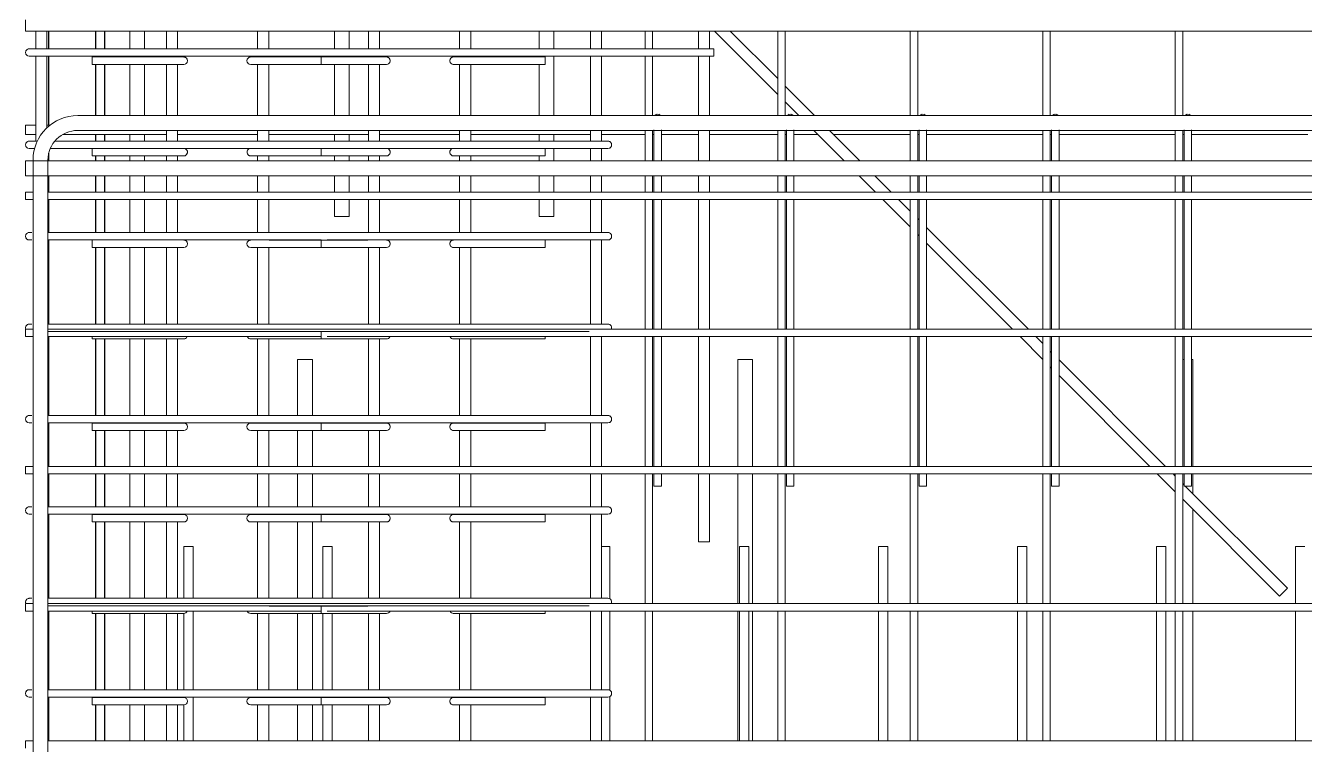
# Model space of a CAD drawing. Header units: millimetres. Extents: x -31655 to -5862, y 2843 to 78926.
# Drawn here: x -30420 to -29046, y 4832 to 5605 of the extents above; entities that cross this region are included whole.
import ezdxf

# ---------------------------------------------------------------- set-up
doc = ezdxf.new("R2010")
doc.units = ezdxf.units.MM
doc.layers.add('A-WALL', color=113, linetype='Continuous', lineweight=25)
doc.layers.add('S-RBAR', color=171, linetype='Continuous', lineweight=18)

msp = doc.modelspace()

# ---------------------------------------------------------------- linework, layer by layer
at = {"layer": 'A-WALL'}
for p, q in [((-30395.4, 5580), (-30395.4, 5599)), ((-30345.4, 5599), (-30345.4, 5580)), ((-30335.4, 5599), (-30335.4, 5580)), ((-30395.4, 5497.8), (-30395.4, 5572)), ((-30345.4, 5572), (-30345.4, 5571.2)), ((-30335.4, 5572), (-30335.4, 5571.2)), ((-30345.4, 5563.2), (-30345.4, 5508.2)), ((-30335.4, 5563.2), (-30335.4, 5508.2)), ((-30345.4, 5487.8), (-30345.4, 5480.7)), ((-30335.4, 5487.8), (-30335.4, 5480.7)), ((-30395.4, 5459.5), (-30395.4, 5467.8)), ((-30345.4, 5464.8), (-30345.4, 5459.5)), ((-30335.4, 5464.8), (-30335.4, 5459.5)), ((-30395.4, 5425.9), (-30395.4, 5443.5)), ((-30345.4, 5443.5), (-30345.4, 5425.9)), ((-30335.4, 5443.5), (-30335.4, 5425.9)), ((-30395.4, 5382.4), (-30395.4, 5417.9)), ((-30345.4, 5417.9), (-30345.4, 5382.4)), ((-30335.4, 5417.9), (-30335.4, 5382.4)), ((-30395.4, 5284), (-30395.4, 5374.4)), ((-30345.4, 5366.3), (-30345.4, 5284)), ((-30335.4, 5366.3), (-30335.4, 5284)), ((-30395.4, 5185.7), (-30395.4, 5270.4)), ((-30345.4, 5267.9), (-30345.4, 5185.7)), ((-30335.4, 5267.9), (-30335.4, 5185.7)), ((-30395.4, 5130.9), (-30395.4, 5177.7)), ((-30345.4, 5169.5), (-30345.4, 5130.9)), ((-30335.4, 5169.5), (-30335.4, 5130.9)), ((-30395.4, 5087.4), (-30395.4, 5122.9)), ((-30345.4, 5122.9), (-30345.4, 5087.4)), ((-30335.4, 5122.9), (-30335.4, 5087.4)), ((-30395.4, 4989), (-30395.4, 5079.4)), ((-30345.4, 5071.1), (-30345.4, 4989)), ((-30335.4, 5071.1), (-30335.4, 4989)), ((-30395.4, 4890.7), (-30395.4, 4975.3)), ((-30345.4, 4972.7), (-30345.4, 4890.7)), ((-30335.4, 4972.7), (-30335.4, 4890.7)), ((-30395.4, 4835.8), (-30395.4, 4882.7)), ((-30345.4, 4874.3), (-30345.4, 4835.8)), ((-30335.4, 4874.3), (-30335.4, 4835.8))]:
    msp.add_line(p, q, dxfattribs=at)
at = {"layer": 'S-RBAR'}
for p, q in [((-30420.4, 5599), (-30420.4, 5611)), ((-30420.4, 5599), (-26480.4, 5599)), ((-30409.5, 5580), (-30409.5, 5599)), ((-30397.5, 5580), (-30397.5, 5599)), ((-30308.5, 5599), (-30308.5, 5580)), ((-30292.5, 5599), (-30292.5, 5580)), ((-30269, 5580), (-30269, 5599)), ((-30257, 5580), (-30257, 5599)), ((-30171, 5580), (-30171, 5599)), ((-30159, 5580), (-30159, 5599)), ((-30088.4, 5599), (-30088.4, 5580)), ((-30072.4, 5599), (-30072.4, 5580)), ((-30051.8, 5580), (-30051.8, 5599)), ((-30039.8, 5580), (-30039.8, 5599)), ((-29953.8, 5580), (-29953.8, 5599)), ((-29941.8, 5580), (-29941.8, 5599)), ((-29868.4, 5599), (-29868.4, 5580)), ((-29852.4, 5599), (-29852.4, 5580)), ((-29813.3, 5580), (-29813.3, 5599)), ((-29801.3, 5580), (-29801.3, 5599)), ((-29754.4, 5580), (-29754.4, 5599)), ((-29746.4, 5580), (-29746.4, 5599)), ((-29697.1, 5580), (-29697.1, 5599)), ((-29685.1, 5580), (-29685.1, 5599)), ((-29680, 5599), (-29611.9, 5530.9)), ((-29663.1, 5599), (-29611.9, 5547.9)), ((-29611.9, 5508.2), (-29611.9, 5599)), ((-29603.9, 5508.2), (-29603.9, 5599)), ((-29469.4, 5508.2), (-29469.4, 5599)), ((-29461.4, 5508.2), (-29461.4, 5599)), ((-29327, 5508.2), (-29327, 5599)), ((-29319, 5508.2), (-29319, 5599)), ((-29184.5, 5508.2), (-29184.5, 5599)), ((-29176.5, 5508.2), (-29176.5, 5599)), ((-30416.4, 5580), (-30396.4, 5580)), ((-30416.4, 5572), (-30396.4, 5572)), ((-30409.5, 5480.7), (-30409.5, 5572)), ((-30397.5, 5494.8), (-30397.5, 5572)), ((-29680.4, 5580), (-30396.4, 5580)), ((-29680.4, 5572), (-30396.4, 5572)), ((-30348.9, 5571.2), (-30324.7, 5571.2)), ((-30348.9, 5563.2), (-30348.9, 5571.2)), ((-30284.5, 5571.2), (-30324.7, 5571.2)), ((-30308.5, 5572), (-30308.5, 5571.2)), ((-30292.5, 5572), (-30292.5, 5571.2)), ((-30284.5, 5571.2), (-30250.4, 5571.2)), ((-30269, 5571.2), (-30269, 5572)), ((-30257, 5571.2), (-30257, 5572)), ((-30178.4, 5571.2), (-30158.4, 5571.2)), ((-30171, 5571.2), (-30171, 5572)), ((-30159, 5571.2), (-30159, 5572)), ((-30102.6, 5571.2), (-30158.4, 5571.2)), ((-30096.1, 5571.2), (-30102.6, 5571.2)), ((-30102.6, 5571.2), (-30102.6, 5563.2)), ((-30052.4, 5571.2), (-30096.1, 5571.2)), ((-30088.4, 5572), (-30088.4, 5571.2)), ((-30072.4, 5572), (-30072.4, 5571.2)), ((-30052.4, 5571.2), (-30032.4, 5571.2)), ((-30051.8, 5571.2), (-30051.8, 5572)), ((-30039.8, 5571.2), (-30039.8, 5572)), ((-29926.3, 5571.2), (-29960.4, 5571.2)), ((-29953.8, 5571.2), (-29953.8, 5572)), ((-29941.8, 5571.2), (-29941.8, 5572)), ((-29926.3, 5571.2), (-29886.1, 5571.2)), ((-29861.9, 5571.2), (-29886.1, 5571.2)), ((-29868.4, 5572), (-29868.4, 5571.2)), ((-29861.9, 5571.2), (-29861.9, 5563.2)), ((-29852.4, 5572), (-29852.4, 5508.2)), ((-29813.3, 5508.2), (-29813.3, 5572)), ((-29801.3, 5508.2), (-29801.3, 5572)), ((-29754.4, 5508.2), (-29754.4, 5572)), ((-29746.4, 5508.2), (-29746.4, 5572)), ((-29697.1, 5508.2), (-29697.1, 5572)), ((-29685.1, 5508.2), (-29685.1, 5572)), ((-29680.4, 5580), (-29680.4, 5572)), ((-30348.9, 5563.2), (-30324.7, 5563.2)), ((-30284.5, 5563.2), (-30324.7, 5563.2)), ((-30308.5, 5563.2), (-30308.5, 5508.2)), ((-30292.5, 5563.2), (-30292.5, 5508.2)), ((-30284.5, 5563.2), (-30250.4, 5563.2)), ((-30269, 5508.2), (-30269, 5563.2)), ((-30257, 5508.2), (-30257, 5563.2)), ((-30178.4, 5563.2), (-30158.4, 5563.2)), ((-30171, 5508.2), (-30171, 5563.2)), ((-30159, 5508.2), (-30159, 5563.2)), ((-30102.6, 5563.2), (-30158.4, 5563.2)), ((-30096.1, 5563.2), (-30102.6, 5563.2)), ((-30052.4, 5563.2), (-30096.1, 5563.2)), ((-30088.4, 5563.2), (-30088.4, 5508.2)), ((-30072.4, 5563.2), (-30072.4, 5508.2)), ((-30052.4, 5563.2), (-30032.4, 5563.2)), ((-30051.8, 5508.2), (-30051.8, 5563.2)), ((-30039.8, 5508.2), (-30039.8, 5563.2)), ((-29926.3, 5563.2), (-29960.4, 5563.2)), ((-29953.8, 5508.2), (-29953.8, 5563.2)), ((-29941.8, 5508.2), (-29941.8, 5563.2)), ((-29926.3, 5563.2), (-29886.1, 5563.2)), ((-29861.9, 5563.2), (-29886.1, 5563.2)), ((-29868.4, 5563.2), (-29868.4, 5508.2)), ((-29603.9, 5539.9), (-29572.2, 5508.2)), ((-29603.9, 5522.9), (-29589.2, 5508.2)), ((-26536.4, 5508.2), (-30364.4, 5508.2)), ((-30409.5, 5497.8), (-30420.4, 5497.8)), ((-30420.4, 5497.8), (-30420.4, 5487.8)), ((-30409.5, 5487.8), (-30420.4, 5487.8)), ((-30393.6, 5497.8), (-30397.5, 5497.8)), ((-30269, 5487.8), (-30380.6, 5487.8)), ((-26536.4, 5492.2), (-30364.4, 5492.2)), ((-30308.5, 5487.8), (-30308.5, 5480.7)), ((-30292.5, 5487.8), (-30292.5, 5480.7)), ((-30269, 5480.7), (-30269, 5492.2)), ((-30257, 5480.7), (-30257, 5492.2)), ((-30171, 5487.8), (-30257, 5487.8)), ((-30171, 5480.7), (-30171, 5492.2)), ((-30159, 5480.7), (-30159, 5492.2)), ((-30051.8, 5487.8), (-30159, 5487.8)), ((-30088.4, 5487.8), (-30088.4, 5480.7)), ((-30072.4, 5487.8), (-30072.4, 5480.7)), ((-30051.8, 5480.7), (-30051.8, 5492.2)), ((-30039.8, 5480.7), (-30039.8, 5492.2)), ((-29953.8, 5487.8), (-30039.8, 5487.8)), ((-29953.8, 5480.7), (-29953.8, 5492.2)), ((-29941.8, 5480.7), (-29941.8, 5492.2)), ((-29813.3, 5487.8), (-29941.8, 5487.8)), ((-29868.4, 5487.8), (-29868.4, 5480.7)), ((-29852.4, 5487.8), (-29852.4, 5480.7)), ((-29813.3, 5480.7), (-29813.3, 5492.2)), ((-29801.3, 5480.7), (-29801.3, 5492.2)), ((-29754.4, 5487.8), (-29801.3, 5487.8)), ((-29754.4, 5459.5), (-29754.4, 5492.2)), ((-29746.4, 5459.5), (-29746.4, 5492.2)), ((-29744.9, 5487.8), (-29746.4, 5487.8)), ((-29744.9, 5492.7), (-29744.9, 5485.7)), ((-29744.9, 5459.5), (-29744.9, 5485.7)), ((-29736.9, 5492.7), (-29736.9, 5485.7)), ((-29697.1, 5487.8), (-29736.9, 5487.8)), ((-29736.9, 5459.5), (-29736.9, 5485.7)), ((-29697.1, 5459.5), (-29697.1, 5492.2)), ((-29685.1, 5459.5), (-29685.1, 5492.2)), ((-29611.9, 5487.8), (-29685.1, 5487.8)), ((-29611.9, 5459.5), (-29611.9, 5492.2)), ((-29603.9, 5459.5), (-29603.9, 5492.2)), ((-29602.4, 5487.8), (-29603.9, 5487.8)), ((-29602.4, 5492.7), (-29602.4, 5485.7)), ((-29602.4, 5459.5), (-29602.4, 5485.7)), ((-29594.4, 5492.7), (-29594.4, 5485.7)), ((-29568.8, 5487.8), (-29594.4, 5487.8)), ((-29594.4, 5459.5), (-29594.4, 5485.7)), ((-29573.2, 5492.2), (-29540.5, 5459.5)), ((-29556.2, 5492.2), (-29523.5, 5459.5)), ((-29469.4, 5487.8), (-29551.8, 5487.8)), ((-29469.4, 5459.5), (-29469.4, 5492.2)), ((-29461.4, 5459.5), (-29461.4, 5492.2)), ((-29459.9, 5487.8), (-29461.4, 5487.8)), ((-29459.9, 5492.7), (-29459.9, 5485.7)), ((-29459.9, 5459.5), (-29459.9, 5485.7)), ((-29451.9, 5492.7), (-29451.9, 5485.7)), ((-29327, 5487.8), (-29451.9, 5487.8)), ((-29451.9, 5459.5), (-29451.9, 5485.7)), ((-29327, 5459.5), (-29327, 5492.2)), ((-29319, 5459.5), (-29319, 5492.2)), ((-29317.5, 5487.8), (-29319, 5487.8)), ((-29317.5, 5492.7), (-29317.5, 5485.7)), ((-29317.5, 5459.5), (-29317.5, 5485.7)), ((-29309.5, 5492.7), (-29309.5, 5485.7)), ((-29184.5, 5487.8), (-29309.5, 5487.8)), ((-29309.5, 5459.5), (-29309.5, 5485.7)), ((-29184.5, 5459.5), (-29184.5, 5492.2)), ((-29176.5, 5459.5), (-29176.5, 5492.2)), ((-29175, 5487.8), (-29176.5, 5487.8)), ((-29175, 5492.7), (-29175, 5485.7)), ((-29175, 5459.5), (-29175, 5485.7)), ((-29167, 5492.7), (-29167, 5485.7)), ((-29042, 5487.8), (-29167, 5487.8)), ((-29167, 5459.5), (-29167, 5485.7)), ((-30416.4, 5480.7), (-30407.9, 5480.7)), ((-30416.4, 5472.7), (-30410.9, 5472.7)), ((-30102.6, 5472.7), (-30393.6, 5472.7)), ((-29814.4, 5480.7), (-30388.7, 5480.7)), ((-30348.9, 5464.8), (-30348.9, 5472.7)), ((-30102.6, 5472.8), (-30158.4, 5472.8)), ((-30096.1, 5472.8), (-30102.6, 5472.8)), ((-30102.6, 5472.8), (-30102.6, 5464.8)), ((-30052.4, 5472.8), (-30096.1, 5472.8)), ((-29814.4, 5472.7), (-30096.1, 5472.7)), ((-29861.9, 5472.7), (-29861.9, 5464.8)), ((-29852.4, 5472.7), (-29852.4, 5459.5)), ((-29814.4, 5480.7), (-29800.3, 5480.7)), ((-29814.4, 5472.7), (-29794.4, 5472.7)), ((-29814.4, 5472.7), (-29794.4, 5472.7)), ((-29813.3, 5459.5), (-29813.3, 5472.7)), ((-29801.3, 5459.5), (-29801.3, 5472.7)), ((-29800.3, 5480.7), (-29794.4, 5480.7)), ((-29800.3, 5480.7), (-29794.4, 5480.7)), ((-26480.4, 5459.5), (-30420.4, 5459.5)), ((-30420.4, 5459.5), (-30420.4, 5443.5)), ((-30412.4, 5460.2), (-30412.4, 4697)), ((-30396.4, 5460.2), (-30396.4, 4697)), ((-30348.9, 5464.8), (-30324.7, 5464.8)), ((-30284.5, 5464.8), (-30324.7, 5464.8)), ((-30308.5, 5464.8), (-30308.5, 5459.5)), ((-30292.5, 5464.8), (-30292.5, 5459.5)), ((-30284.5, 5464.8), (-30250.4, 5464.8)), ((-30269, 5459.5), (-30269, 5464.8)), ((-30257, 5459.5), (-30257, 5464.8)), ((-30178.4, 5464.8), (-30158.4, 5464.8)), ((-30171, 5459.5), (-30171, 5464.8)), ((-30159, 5459.5), (-30159, 5464.8)), ((-30102.6, 5464.8), (-30158.4, 5464.8)), ((-30096.1, 5464.8), (-30102.6, 5464.8)), ((-30052.4, 5464.8), (-30096.1, 5464.8)), ((-30088.4, 5464.8), (-30088.4, 5459.5)), ((-30072.4, 5464.8), (-30072.4, 5459.5)), ((-30052.4, 5464.8), (-30032.4, 5464.8)), ((-30051.8, 5459.5), (-30051.8, 5464.8)), ((-30039.8, 5459.5), (-30039.8, 5464.8)), ((-29926.3, 5464.8), (-29960.4, 5464.8)), ((-29953.8, 5459.5), (-29953.8, 5464.8)), ((-29941.8, 5459.5), (-29941.8, 5464.8)), ((-29926.3, 5464.8), (-29886.1, 5464.8)), ((-29861.9, 5464.8), (-29886.1, 5464.8)), ((-29868.4, 5464.8), (-29868.4, 5459.5)), ((-26480.4, 5443.5), (-30420.4, 5443.5)), ((-30308.5, 5443.5), (-30308.5, 5425.9)), ((-30292.5, 5443.5), (-30292.5, 5425.9)), ((-30269, 5425.9), (-30269, 5443.3)), ((-30257, 5425.9), (-30257, 5443.3)), ((-30171, 5425.9), (-30171, 5443.3)), ((-30159, 5425.9), (-30159, 5443.5)), ((-30088.4, 5443.5), (-30088.4, 5425.9)), ((-30072.4, 5443.5), (-30072.4, 5425.9)), ((-30051.8, 5425.9), (-30051.8, 5443.5)), ((-30039.8, 5425.9), (-30039.8, 5443.5)), ((-29953.8, 5425.9), (-29953.8, 5443.3)), ((-29941.8, 5425.9), (-29941.8, 5443.3)), ((-29868.4, 5443.5), (-29868.4, 5425.9)), ((-29852.4, 5443.5), (-29852.4, 5425.9)), ((-29813.3, 5425.9), (-29813.3, 5443.3)), ((-29801.3, 5425.9), (-29801.3, 5443.3)), ((-29754.4, 5425.9), (-29754.4, 5443.5)), ((-29746.4, 5425.9), (-29746.4, 5443.5)), ((-29744.9, 5425.9), (-29744.9, 5443.5)), ((-29736.9, 5425.9), (-29736.9, 5443.5)), ((-29697.1, 5425.9), (-29697.1, 5443.5)), ((-29685.1, 5425.9), (-29685.1, 5443.5)), ((-29611.9, 5425.9), (-29611.9, 5443.5)), ((-29603.9, 5425.9), (-29603.9, 5443.5)), ((-29602.4, 5425.9), (-29602.4, 5443.5)), ((-29594.4, 5425.9), (-29594.4, 5443.5)), ((-29524.5, 5443.5), (-29506.9, 5425.9)), ((-29507.5, 5443.5), (-29489.9, 5425.9)), ((-29469.4, 5425.9), (-29469.4, 5443.5)), ((-29461.4, 5425.9), (-29461.4, 5443.5)), ((-29459.9, 5425.9), (-29459.9, 5443.5)), ((-29451.9, 5425.9), (-29451.9, 5443.5)), ((-29327, 5425.9), (-29327, 5443.5)), ((-29319, 5425.9), (-29319, 5443.5)), ((-29317.5, 5425.9), (-29317.5, 5443.5)), ((-29309.5, 5425.9), (-29309.5, 5443.5)), ((-29184.5, 5425.9), (-29184.5, 5443.5)), ((-29176.5, 5425.9), (-29176.5, 5443.5)), ((-29175, 5425.9), (-29175, 5443.5)), ((-29167, 5425.9), (-29167, 5443.5)), ((-30420.4, 5425.9), (-30412.4, 5425.9)), ((-30420.4, 5417.9), (-30420.4, 5425.9)), ((-30420.4, 5417.9), (-30412.4, 5417.9)), ((-30396.4, 5425.9), (-26504.4, 5425.9)), ((-30396.4, 5417.9), (-26504.4, 5417.9)), ((-30308.5, 5417.9), (-30308.5, 5382.4)), ((-30292.5, 5417.9), (-30292.5, 5382.4)), ((-30269, 5382.4), (-30269, 5417.9)), ((-30257, 5382.4), (-30257, 5417.9)), ((-30171, 5382.4), (-30171, 5417.9)), ((-30159, 5382.4), (-30159, 5417.9)), ((-30088.4, 5417.9), (-30088.4, 5399.7)), ((-30072.4, 5417.9), (-30072.4, 5399.7)), ((-30051.8, 5382.4), (-30051.8, 5417.9)), ((-30039.8, 5382.4), (-30039.8, 5417.9)), ((-29953.8, 5382.4), (-29953.8, 5417.9)), ((-29941.8, 5382.4), (-29941.8, 5417.9)), ((-29868.4, 5417.9), (-29868.4, 5399.7)), ((-29852.4, 5417.9), (-29852.4, 5399.7)), ((-29813.3, 5382.4), (-29813.3, 5417.9)), ((-29801.3, 5382.4), (-29801.3, 5417.9)), ((-29754.4, 5278.4), (-29754.4, 5417.9)), ((-29746.4, 5278.4), (-29746.4, 5417.9)), ((-29744.9, 5278.4), (-29744.9, 5417.9)), ((-29736.9, 5278.4), (-29736.9, 5417.9)), ((-29697.1, 5278.4), (-29697.1, 5417.9)), ((-29685.1, 5278.4), (-29685.1, 5417.9)), ((-29611.9, 5278.4), (-29611.9, 5417.9)), ((-29603.9, 5278.4), (-29603.9, 5417.9)), ((-29602.4, 5278.4), (-29602.4, 5417.9)), ((-29594.4, 5278.4), (-29594.4, 5417.9)), ((-29498.9, 5417.9), (-29469.4, 5388.4)), ((-29481.9, 5417.9), (-29469.4, 5405.4)), ((-29469.4, 5278.4), (-29469.4, 5417.9)), ((-29461.4, 5278.4), (-29461.4, 5417.9)), ((-29459.9, 5278.4), (-29459.9, 5417.9)), ((-29451.9, 5278.4), (-29451.9, 5417.9)), ((-29327, 5278.4), (-29327, 5417.9)), ((-29319, 5278.4), (-29319, 5417.9)), ((-29317.5, 5278.4), (-29317.5, 5417.9)), ((-29309.5, 5278.4), (-29309.5, 5417.9)), ((-29184.5, 5278.4), (-29184.5, 5417.9)), ((-29176.5, 5278.4), (-29176.5, 5417.9)), ((-29175, 5278.4), (-29175, 5417.9)), ((-29167, 5278.4), (-29167, 5417.9)), ((-30088.4, 5399.7), (-30072.4, 5399.7)), ((-29868.4, 5399.7), (-29852.4, 5399.7)), ((-29461.4, 5397.4), (-29459.9, 5395.9)), ((-30416.4, 5382.4), (-30413.6, 5382.4)), ((-29814.4, 5382.4), (-30396.4, 5382.4)), ((-29814.4, 5382.4), (-29800.3, 5382.4)), ((-29800.3, 5382.4), (-29794.4, 5382.4)), ((-29800.3, 5382.4), (-29794.4, 5382.4)), ((-29461.4, 5380.4), (-29459.9, 5378.9)), ((-29451.9, 5387.9), (-29342.4, 5278.4)), ((-30416.4, 5374.4), (-30413.6, 5374.4)), ((-30102.6, 5374.4), (-30396.4, 5374.4)), ((-30348.9, 5366.3), (-30348.9, 5374.3)), ((-30348.9, 5366.3), (-30324.7, 5366.3)), ((-30284.5, 5366.3), (-30324.7, 5366.3)), ((-30308.5, 5366.3), (-30308.5, 5284)), ((-30292.5, 5366.3), (-30292.5, 5284)), ((-30284.5, 5366.3), (-30250.4, 5366.3)), ((-30269, 5284), (-30269, 5366.3)), ((-30257, 5284), (-30257, 5366.3)), ((-30178.4, 5366.3), (-30158.4, 5366.3)), ((-30171, 5284), (-30171, 5366.3)), ((-30159, 5284), (-30159, 5366.3)), ((-30102.6, 5374.3), (-30158.4, 5374.3)), ((-30102.6, 5366.3), (-30158.4, 5366.3)), ((-30096.1, 5374.3), (-30102.6, 5374.3)), ((-30102.6, 5374.3), (-30102.6, 5366.3)), ((-30096.1, 5366.3), (-30102.6, 5366.3)), ((-29814.4, 5374.4), (-30096.1, 5374.4)), ((-30052.4, 5374.3), (-30096.1, 5374.3)), ((-30052.4, 5366.3), (-30096.1, 5366.3)), ((-30052.4, 5366.3), (-30032.4, 5366.3)), ((-30051.8, 5284), (-30051.8, 5366.3)), ((-30039.8, 5284), (-30039.8, 5366.3)), ((-29926.3, 5366.3), (-29960.4, 5366.3)), ((-29953.8, 5284), (-29953.8, 5366.3)), ((-29941.8, 5284), (-29941.8, 5366.3)), ((-29926.3, 5366.3), (-29886.1, 5366.3)), ((-29861.9, 5366.3), (-29886.1, 5366.3)), ((-29861.9, 5374.3), (-29861.9, 5366.3)), ((-29814.4, 5374.4), (-29794.4, 5374.4)), ((-29814.4, 5374.4), (-29794.4, 5374.4)), ((-29813.3, 5284), (-29813.3, 5374.4)), ((-29801.3, 5284), (-29801.3, 5374.4)), ((-29451.9, 5370.9), (-29359.4, 5278.4)), ((-30416.4, 5284), (-30413.6, 5284)), ((-29814.4, 5284), (-30396.4, 5284)), ((-29814.4, 5284), (-29800.3, 5284)), ((-29800.3, 5284), (-29794.4, 5284)), ((-29800.3, 5284), (-29794.4, 5284)), ((-30420.4, 5278.4), (-30412.4, 5278.4)), ((-30420.4, 5270.4), (-30420.4, 5278.4)), ((-30420.4, 5270.4), (-30412.4, 5270.4)), ((-30396.4, 5278.4), (-26504.4, 5278.4)), ((-29814.4, 5276), (-30396.4, 5276)), ((-30396.4, 5270.4), (-30102.6, 5270.4)), ((-30348.9, 5267.9), (-30348.9, 5270.4)), ((-30348.9, 5267.9), (-30324.7, 5267.9)), ((-30284.5, 5267.9), (-30324.7, 5267.9)), ((-30308.5, 5267.9), (-30308.5, 5185.7)), ((-30292.5, 5267.9), (-30292.5, 5185.7)), ((-30284.5, 5267.9), (-30250.4, 5267.9)), ((-30269, 5185.7), (-30269, 5267.9)), ((-30257, 5185.7), (-30257, 5267.9)), ((-30178.4, 5267.9), (-30158.4, 5267.9)), ((-30171, 5185.7), (-30171, 5267.9)), ((-30159, 5185.7), (-30159, 5267.9)), ((-30102.6, 5275.9), (-30158.4, 5275.9)), ((-30102.6, 5267.9), (-30158.4, 5267.9)), ((-30096.1, 5275.9), (-30102.6, 5275.9)), ((-30102.6, 5275.9), (-30102.6, 5267.9)), ((-30096.1, 5267.9), (-30102.6, 5267.9)), ((-30052.4, 5275.9), (-30096.1, 5275.9)), ((-30096.1, 5270.4), (-26804.7, 5270.4)), ((-30052.4, 5267.9), (-30096.1, 5267.9)), ((-30052.4, 5267.9), (-30032.4, 5267.9)), ((-30051.8, 5185.7), (-30051.8, 5267.9)), ((-30039.8, 5185.7), (-30039.8, 5267.9)), ((-29926.3, 5267.9), (-29960.4, 5267.9)), ((-29953.8, 5185.7), (-29953.8, 5267.9)), ((-29941.8, 5185.7), (-29941.8, 5267.9)), ((-29926.3, 5267.9), (-29886.1, 5267.9)), ((-29861.9, 5267.9), (-29886.1, 5267.9)), ((-29861.9, 5270.4), (-29861.9, 5267.9)), ((-29813.3, 5185.7), (-29813.3, 5270.4)), ((-29801.3, 5185.7), (-29801.3, 5270.4)), ((-29754.4, 5130.9), (-29754.4, 5270.4)), ((-29746.4, 5130.9), (-29746.4, 5270.4)), ((-29744.9, 5130.9), (-29744.9, 5270.4)), ((-29736.9, 5130.9), (-29736.9, 5270.4)), ((-29697.1, 5130.9), (-29697.1, 5270.4)), ((-29685.1, 5130.9), (-29685.1, 5270.4)), ((-29611.9, 5130.9), (-29611.9, 5270.4)), ((-29603.9, 5130.9), (-29603.9, 5270.4)), ((-29602.4, 5130.9), (-29602.4, 5270.4)), ((-29594.4, 5130.9), (-29594.4, 5270.4)), ((-29469.4, 5130.9), (-29469.4, 5270.4)), ((-29461.4, 5130.9), (-29461.4, 5270.4)), ((-29459.9, 5130.9), (-29459.9, 5270.4)), ((-29451.9, 5130.9), (-29451.9, 5270.4)), ((-29351.4, 5270.4), (-29327, 5245.9)), ((-29334.4, 5270.4), (-29327, 5262.9)), ((-29327, 5130.9), (-29327, 5270.4)), ((-29319, 5130.9), (-29319, 5270.4)), ((-29317.5, 5130.9), (-29317.5, 5270.4)), ((-29309.5, 5130.9), (-29309.5, 5270.4)), ((-29184.5, 5130.9), (-29184.5, 5270.4)), ((-29176.5, 5130.9), (-29176.5, 5270.4)), ((-29175, 5130.9), (-29175, 5270.4)), ((-29167, 5130.9), (-29167, 5270.4)), ((-29319, 5254.9), (-29317.5, 5253.4)), ((-30112, 5245.7), (-30128, 5245.7)), ((-30128, 5185.7), (-30128, 5245.7)), ((-30112, 5185.7), (-30112, 5245.7)), ((-29638.9, 5245.7), (-29654.9, 5245.7)), ((-29654.9, 5130.9), (-29654.9, 5245.7)), ((-29638.9, 5130.9), (-29638.9, 5245.7)), ((-29319, 5237.9), (-29317.5, 5236.5)), ((-29309.5, 5245.4), (-29194.9, 5130.9)), ((-29175, 5245.7), (-29176.5, 5245.7)), ((-29165.6, 5245.7), (-29167, 5245.7)), ((-29165.6, 5130.9), (-29165.6, 5245.7)), ((-29309.5, 5228.5), (-29211.9, 5130.9)), ((-30416.4, 5185.7), (-30413.6, 5185.7)), ((-29814.4, 5185.7), (-30396.4, 5185.7)), ((-29814.4, 5185.7), (-29800.3, 5185.7)), ((-29800.3, 5185.7), (-29794.4, 5185.7)), ((-29800.3, 5185.7), (-29794.4, 5185.7)), ((-30416.4, 5177.7), (-30413.6, 5177.7)), ((-29814.4, 5177.7), (-30396.4, 5177.7)), ((-30348.9, 5177.5), (-30324.7, 5177.5)), ((-30348.9, 5169.5), (-30348.9, 5177.5)), ((-30348.9, 5169.5), (-30324.7, 5169.5)), ((-30284.5, 5177.5), (-30324.7, 5177.5)), ((-30284.5, 5169.5), (-30324.7, 5169.5)), ((-30308.5, 5169.5), (-30308.5, 5130.9)), ((-30292.5, 5169.5), (-30292.5, 5130.9)), ((-30284.5, 5177.5), (-30250.4, 5177.5)), ((-30284.5, 5169.5), (-30250.4, 5169.5)), ((-30269, 5130.9), (-30269, 5169.5)), ((-30257, 5130.9), (-30257, 5169.5)), ((-30178.4, 5177.5), (-30158.4, 5177.5)), ((-30178.4, 5169.5), (-30158.4, 5169.5)), ((-30171, 5130.9), (-30171, 5169.5)), ((-30159, 5130.9), (-30159, 5169.5)), ((-30102.6, 5177.5), (-30158.4, 5177.5)), ((-30102.6, 5169.5), (-30158.4, 5169.5)), ((-30128, 5130.9), (-30128, 5169.5)), ((-30112, 5130.9), (-30112, 5169.5)), ((-30096.1, 5177.5), (-30102.6, 5177.5)), ((-30102.6, 5177.5), (-30102.6, 5169.5)), ((-30096.1, 5169.5), (-30102.6, 5169.5)), ((-30052.4, 5177.5), (-30096.1, 5177.5)), ((-30052.4, 5169.5), (-30096.1, 5169.5)), ((-30052.4, 5177.5), (-30032.4, 5177.5)), ((-30052.4, 5169.5), (-30032.4, 5169.5)), ((-30051.8, 5130.9), (-30051.8, 5169.5)), ((-30039.8, 5130.9), (-30039.8, 5169.5)), ((-29926.3, 5177.5), (-29960.4, 5177.5)), ((-29926.3, 5169.5), (-29960.4, 5169.5)), ((-29953.8, 5130.9), (-29953.8, 5169.5)), ((-29941.8, 5130.9), (-29941.8, 5169.5)), ((-29926.3, 5177.5), (-29886.1, 5177.5)), ((-29926.3, 5169.5), (-29886.1, 5169.5)), ((-29861.9, 5177.5), (-29886.1, 5177.5)), ((-29861.9, 5169.5), (-29886.1, 5169.5)), ((-29861.9, 5177.5), (-29861.9, 5169.5)), ((-29814.4, 5177.7), (-29794.4, 5177.7)), ((-29814.4, 5177.7), (-29794.4, 5177.7)), ((-29813.3, 5130.9), (-29813.3, 5177.7)), ((-29801.3, 5130.9), (-29801.3, 5177.7)), ((-30420.4, 5130.9), (-30412.4, 5130.9)), ((-30420.4, 5122.9), (-30420.4, 5130.9)), ((-30396.4, 5130.9), (-26504.4, 5130.9)), ((-30420.4, 5122.9), (-30412.4, 5122.9)), ((-30396.4, 5122.9), (-26504.4, 5122.9)), ((-30308.5, 5122.9), (-30308.5, 5087.4)), ((-30292.5, 5122.9), (-30292.5, 5087.4)), ((-30269, 5087.4), (-30269, 5122.9)), ((-30257, 5087.4), (-30257, 5122.9)), ((-30171, 5087.4), (-30171, 5122.9)), ((-30159, 5087.4), (-30159, 5122.9)), ((-30128, 5087.4), (-30128, 5122.9)), ((-30112, 5087.4), (-30112, 5122.9)), ((-30051.8, 5087.4), (-30051.8, 5122.9)), ((-30039.8, 5087.4), (-30039.8, 5122.9)), ((-29953.8, 5087.4), (-29953.8, 5122.9)), ((-29941.8, 5087.4), (-29941.8, 5122.9)), ((-29813.3, 5087.4), (-29813.3, 5122.9)), ((-29801.3, 5087.4), (-29801.3, 5122.9)), ((-29754.4, 4983.3), (-29754.4, 5122.9)), ((-29746.4, 4983.3), (-29746.4, 5122.9)), ((-29744.9, 5109.7), (-29744.9, 5122.9)), ((-29736.9, 5109.7), (-29736.9, 5122.9)), ((-29697.1, 5049.8), (-29697.1, 5122.9)), ((-29685.1, 5049.8), (-29685.1, 5122.9)), ((-29654.9, 4983.3), (-29654.9, 5122.9)), ((-29638.9, 4983.3), (-29638.9, 5122.9)), ((-29611.9, 4983.3), (-29611.9, 5122.9)), ((-29603.9, 4983.3), (-29603.9, 5122.9)), ((-29602.4, 5109.7), (-29602.4, 5122.9)), ((-29594.4, 5109.7), (-29594.4, 5122.9)), ((-29469.4, 4983.3), (-29469.4, 5122.9)), ((-29461.4, 4983.3), (-29461.4, 5122.9)), ((-29459.9, 5109.7), (-29459.9, 5122.9)), ((-29451.9, 5109.7), (-29451.9, 5122.9)), ((-29327, 4983.3), (-29327, 5122.9)), ((-29319, 4983.3), (-29319, 5122.9)), ((-29317.5, 5109.7), (-29317.5, 5122.9)), ((-29309.5, 5109.7), (-29309.5, 5122.9)), ((-29203.9, 5122.9), (-29184.5, 5103.5)), ((-29186.9, 5122.9), (-29184.5, 5120.4)), ((-29184.5, 4983.3), (-29184.5, 5122.9)), ((-29176.5, 4983.3), (-29176.5, 5122.9)), ((-29175, 5109.7), (-29175, 5122.9)), ((-29167, 5109.7), (-29167, 5122.9)), ((-29165.6, 5101.5), (-29165.6, 5122.9)), ((-29736.9, 5109.7), (-29744.9, 5109.7)), ((-29594.4, 5109.7), (-29602.4, 5109.7)), ((-29451.9, 5109.7), (-29459.9, 5109.7)), ((-29309.5, 5109.7), (-29317.5, 5109.7)), ((-29176.5, 5112.4), (-29175, 5111)), ((-29167, 5109.7), (-29175, 5109.7)), ((-29173.8, 5109.7), (-29064, 4999.9)), ((-30416.4, 5087.4), (-30413.6, 5087.4)), ((-29814.4, 5087.4), (-30396.4, 5087.4)), ((-29814.4, 5087.4), (-29800.3, 5087.4)), ((-29800.3, 5087.4), (-29794.4, 5087.4)), ((-29800.3, 5087.4), (-29794.4, 5087.4)), ((-29176.5, 5095.5), (-29072.5, 4991.4)), ((-30416.4, 5079.4), (-30413.6, 5079.4)), ((-29814.4, 5079.4), (-30396.4, 5079.4)), ((-30348.9, 5079.1), (-30324.7, 5079.1)), ((-30348.9, 5071.1), (-30348.9, 5079.1)), ((-30284.5, 5079.1), (-30324.7, 5079.1)), ((-30284.5, 5079.1), (-30250.4, 5079.1)), ((-30178.4, 5079.1), (-30158.4, 5079.1)), ((-30102.6, 5079.1), (-30158.4, 5079.1)), ((-30096.1, 5079.1), (-30102.6, 5079.1)), ((-30102.6, 5079.1), (-30102.6, 5071.1)), ((-30052.4, 5079.1), (-30096.1, 5079.1)), ((-30052.4, 5079.1), (-30032.4, 5079.1)), ((-29926.3, 5079.1), (-29960.4, 5079.1)), ((-29926.3, 5079.1), (-29886.1, 5079.1)), ((-29861.9, 5079.1), (-29886.1, 5079.1)), ((-29861.9, 5079.1), (-29861.9, 5071.1)), ((-29814.4, 5079.4), (-29794.4, 5079.4)), ((-29814.4, 5079.4), (-29794.4, 5079.4)), ((-29813.3, 4989), (-29813.3, 5079.4)), ((-29801.3, 4989), (-29801.3, 5079.4)), ((-29165.6, 4983.3), (-29165.6, 5084.5)), ((-30348.9, 5071.1), (-30324.7, 5071.1)), ((-30284.5, 5071.1), (-30324.7, 5071.1)), ((-30308.5, 5071.1), (-30308.5, 4989)), ((-30292.5, 5071.1), (-30292.5, 4989)), ((-30284.5, 5071.1), (-30250.4, 5071.1)), ((-30269, 4989), (-30269, 5071.1)), ((-30257, 4989), (-30257, 5071.1)), ((-30178.4, 5071.1), (-30158.4, 5071.1)), ((-30171, 4989), (-30171, 5071.1)), ((-30159, 4989), (-30159, 5071.1)), ((-30102.6, 5071.1), (-30158.4, 5071.1)), ((-30128, 4989), (-30128, 5071.1)), ((-30112, 4989), (-30112, 5071.1)), ((-30096.1, 5071.1), (-30102.6, 5071.1)), ((-30052.4, 5071.1), (-30096.1, 5071.1)), ((-30052.4, 5071.1), (-30032.4, 5071.1)), ((-30051.8, 4989), (-30051.8, 5071.1)), ((-30039.8, 4989), (-30039.8, 5071.1)), ((-29926.3, 5071.1), (-29960.4, 5071.1)), ((-29953.8, 4989), (-29953.8, 5071.1)), ((-29941.8, 4989), (-29941.8, 5071.1)), ((-29926.3, 5071.1), (-29886.1, 5071.1)), ((-29861.9, 5071.1), (-29886.1, 5071.1)), ((-29685.1, 5049.8), (-29697.1, 5049.8)), ((-30250.4, 5044.7), (-30250.4, 4989)), ((-30250.4, 5044.7), (-30240.4, 5044.7)), ((-30240.4, 5044.7), (-30240.4, 4989)), ((-30101, 5044.7), (-30101, 4989)), ((-30101, 5044.7), (-30091, 5044.7)), ((-30091, 5044.7), (-30091, 4989)), ((-29941.6, 5044.7), (-29941.6, 4989)), ((-29801.3, 5044.7), (-29792.3, 5044.7)), ((-29792.3, 5044.7), (-29792.3, 4988.3)), ((-29652.9, 5044.7), (-29652.9, 4983.3)), ((-29652.9, 5044.7), (-29642.9, 5044.7)), ((-29642.9, 5044.7), (-29642.9, 4983.3)), ((-29503.5, 5044.7), (-29503.5, 4983.3)), ((-29503.5, 5044.7), (-29493.5, 5044.7)), ((-29493.5, 5044.7), (-29493.5, 4983.3)), ((-29354.1, 5044.7), (-29354.1, 4983.3)), ((-29354.1, 5044.7), (-29344.1, 5044.7)), ((-29344.1, 5044.7), (-29344.1, 4983.3)), ((-29204.8, 5044.7), (-29204.8, 4983.3)), ((-29204.8, 5044.7), (-29194.8, 5044.7)), ((-29194.8, 5044.7), (-29194.8, 4983.3)), ((-29055.4, 5044.7), (-29055.4, 4983.3)), ((-29055.4, 5044.7), (-29045.4, 5044.7)), ((-29072.5, 4991.4), (-29064, 4999.9)), ((-30420.4, 4983.3), (-30412.4, 4983.3)), ((-30420.4, 4975.3), (-30420.4, 4983.3)), ((-30416.4, 4989), (-30413.6, 4989)), ((-29814.4, 4989), (-30396.4, 4989)), ((-30396.4, 4983.3), (-26504.4, 4983.3)), ((-29814.4, 4981), (-30396.4, 4981)), ((-30102.6, 4980.7), (-30158.4, 4980.7)), ((-30096.1, 4980.7), (-30102.6, 4980.7)), ((-30102.6, 4980.7), (-30102.6, 4972.7)), ((-30052.4, 4980.7), (-30096.1, 4980.7)), ((-29814.4, 4989), (-29800.3, 4989)), ((-29800.3, 4989), (-29794.4, 4989)), ((-29800.3, 4989), (-29794.4, 4989)), ((-30420.4, 4975.3), (-30412.4, 4975.3)), ((-30396.4, 4975.3), (-30102.6, 4975.3)), ((-30348.9, 4972.7), (-30348.9, 4975.3)), ((-30348.9, 4972.7), (-30324.7, 4972.7)), ((-30284.5, 4972.7), (-30324.7, 4972.7)), ((-30308.5, 4972.7), (-30308.5, 4890.7)), ((-30292.5, 4972.7), (-30292.5, 4890.7)), ((-30284.5, 4972.7), (-30250.4, 4972.7)), ((-30269, 4890.7), (-30269, 4972.7)), ((-30257, 4890.7), (-30257, 4972.7)), ((-30250.4, 4972.7), (-30250.4, 4890.7)), ((-30240.4, 4975.3), (-30240.4, 4890.7)), ((-30178.4, 4972.7), (-30158.4, 4972.7)), ((-30171, 4890.7), (-30171, 4972.7)), ((-30159, 4890.7), (-30159, 4972.7)), ((-30102.6, 4972.7), (-30158.4, 4972.7)), ((-30128, 4890.7), (-30128, 4972.7)), ((-30112, 4890.7), (-30112, 4972.7)), ((-30096.1, 4972.7), (-30102.6, 4972.7)), ((-30101, 4972.7), (-30101, 4890.7)), ((-30096.1, 4975.3), (-26804.7, 4975.3)), ((-30052.4, 4972.7), (-30096.1, 4972.7)), ((-30091, 4972.7), (-30091, 4890.7)), ((-30052.4, 4972.7), (-30032.4, 4972.7)), ((-30051.8, 4890.7), (-30051.8, 4972.7)), ((-30039.8, 4890.7), (-30039.8, 4972.7)), ((-29926.3, 4972.7), (-29960.4, 4972.7)), ((-29953.8, 4890.7), (-29953.8, 4972.7)), ((-29941.8, 4890.7), (-29941.8, 4972.7)), ((-29941.6, 4972.7), (-29941.6, 4890.7)), ((-29926.3, 4972.7), (-29886.1, 4972.7)), ((-29861.9, 4972.7), (-29886.1, 4972.7)), ((-29861.9, 4975.3), (-29861.9, 4972.7)), ((-29813.3, 4890.7), (-29813.3, 4975.3)), ((-29801.3, 4890.7), (-29801.3, 4975.3)), ((-29792.3, 4975.3), (-29792.3, 4890)), ((-29754.4, 4835.8), (-29754.4, 4975.3)), ((-29746.4, 4835.8), (-29746.4, 4975.3)), ((-29654.9, 4835.8), (-29654.9, 4975.3)), ((-29652.9, 4975.3), (-29652.9, 4835.8)), ((-29642.9, 4975.3), (-29642.9, 4835.8)), ((-29638.9, 4835.8), (-29638.9, 4975.3)), ((-29611.9, 4835.8), (-29611.9, 4975.3)), ((-29603.9, 4835.8), (-29603.9, 4975.3)), ((-29503.5, 4975.3), (-29503.5, 4835.8)), ((-29493.5, 4975.3), (-29493.5, 4835.8)), ((-29469.4, 4835.8), (-29469.4, 4975.3)), ((-29461.4, 4835.8), (-29461.4, 4975.3)), ((-29354.1, 4975.3), (-29354.1, 4835.8)), ((-29344.1, 4975.3), (-29344.1, 4835.8)), ((-29327, 4835.8), (-29327, 4975.3)), ((-29319, 4835.8), (-29319, 4975.3)), ((-29204.8, 4975.3), (-29204.8, 4835.8)), ((-29194.8, 4975.3), (-29194.8, 4835.8)), ((-29184.5, 4835.8), (-29184.5, 4975.3)), ((-29176.5, 4835.8), (-29176.5, 4975.3)), ((-29165.6, 4835.8), (-29165.6, 4975.3)), ((-29055.4, 4975.3), (-29055.4, 4835.8)), ((-30416.4, 4890.7), (-30413.6, 4890.7)), ((-30416.4, 4882.7), (-30413.6, 4882.7)), ((-29814.4, 4890.7), (-30396.4, 4890.7)), ((-29814.4, 4882.7), (-30396.4, 4882.7)), ((-30348.9, 4882.3), (-30324.7, 4882.3)), ((-30348.9, 4874.3), (-30348.9, 4882.3)), ((-30284.5, 4882.3), (-30324.7, 4882.3)), ((-30284.5, 4882.3), (-30250.4, 4882.3)), ((-30240.4, 4882.7), (-30240.4, 4835.8)), ((-30178.4, 4882.3), (-30158.4, 4882.3)), ((-30102.6, 4882.3), (-30158.4, 4882.3)), ((-30096.1, 4882.3), (-30102.6, 4882.3)), ((-30102.6, 4882.3), (-30102.6, 4874.3)), ((-30052.4, 4882.3), (-30096.1, 4882.3)), ((-30052.4, 4882.3), (-30032.4, 4882.3)), ((-29926.3, 4882.3), (-29960.4, 4882.3)), ((-29926.3, 4882.3), (-29886.1, 4882.3)), ((-29861.9, 4882.3), (-29886.1, 4882.3)), ((-29861.9, 4882.3), (-29861.9, 4874.3)), ((-29814.4, 4890.7), (-29800.3, 4890.7)), ((-29814.4, 4882.7), (-29794.4, 4882.7)), ((-29814.4, 4882.7), (-29794.4, 4882.7)), ((-29813.3, 4835.8), (-29813.3, 4882.7)), ((-29801.3, 4835.8), (-29801.3, 4882.7)), ((-29800.3, 4890.7), (-29794.4, 4890.7)), ((-29800.3, 4890.7), (-29794.4, 4890.7)), ((-29792.3, 4883.4), (-29792.3, 4835.8)), ((-30348.9, 4874.3), (-30324.7, 4874.3)), ((-30284.5, 4874.3), (-30324.7, 4874.3)), ((-30308.5, 4874.3), (-30308.5, 4835.8)), ((-30292.5, 4874.3), (-30292.5, 4835.8)), ((-30284.5, 4874.3), (-30250.4, 4874.3)), ((-30269, 4835.8), (-30269, 4874.3)), ((-30257, 4835.8), (-30257, 4874.3)), ((-30250.4, 4874.3), (-30250.4, 4835.8)), ((-30178.4, 4874.3), (-30158.4, 4874.3)), ((-30171, 4835.8), (-30171, 4874.3)), ((-30159, 4835.8), (-30159, 4874.3)), ((-30102.6, 4874.3), (-30158.4, 4874.3)), ((-30128, 4835.8), (-30128, 4874.3)), ((-30112, 4835.8), (-30112, 4874.3)), ((-30096.1, 4874.3), (-30102.6, 4874.3)), ((-30101, 4874.3), (-30101, 4835.8)), ((-30052.4, 4874.3), (-30096.1, 4874.3)), ((-30091, 4874.3), (-30091, 4835.8)), ((-30052.4, 4874.3), (-30032.4, 4874.3)), ((-30051.8, 4835.8), (-30051.8, 4874.3)), ((-30039.8, 4835.8), (-30039.8, 4874.3)), ((-29926.3, 4874.3), (-29960.4, 4874.3)), ((-29953.8, 4835.8), (-29953.8, 4874.3)), ((-29941.8, 4835.8), (-29941.8, 4874.3)), ((-29941.6, 4874.3), (-29941.6, 4835.8)), ((-29926.3, 4874.3), (-29886.1, 4874.3)), ((-29861.9, 4874.3), (-29886.1, 4874.3)), ((-30420.4, 4835.8), (-30412.4, 4835.8)), ((-30420.4, 4827.8), (-30420.4, 4835.8)), ((-30396.4, 4835.8), (-26504.4, 4835.8))]:
    msp.add_line(p, q, dxfattribs=at)
for centre, radius, start, end in [((-30416.4, 5576), 4, 90, 270), ((-30416.4, 5576), 4, 120, 165), ((-30416.4, 5576), 4, 195, 240), ((-30416.4, 5576), 4, 90, 105), ((-30250.4, 5567.2), 4, 75, 90), ((-30250.4, 5567.2), 4, 270, 90), ((-30250.4, 5567.2), 4, 15, 60), ((-30178.4, 5567.2), 4, 90, 270), ((-30178.4, 5567.2), 4, 120, 165), ((-30178.4, 5567.2), 4, 90, 105), ((-30032.4, 5567.2), 4, 75, 90), ((-30032.4, 5567.2), 4, 270, 90), ((-30032.4, 5567.2), 4, 75, 90), ((-30032.4, 5567.2), 4, 15, 60), ((-30032.4, 5567.2), 4, 15, 60), ((-29960.4, 5567.2), 4, 90, 270), ((-29960.4, 5567.2), 4, 120, 165), ((-30250.4, 5567.2), 4, 300, 345), ((-30178.4, 5567.2), 4, 195, 240), ((-30032.4, 5567.2), 4, 300, 345), ((-30032.4, 5567.2), 4, 300, 345), ((-29960.4, 5567.2), 4, 195, 240), ((-29960.4, 5567.2), 4, 255, 270), ((-30364.4, 5460.2), 48, 90, 180), ((-29740.9, 5505.7), 4, 45, 135), ((-29740.9, 5505.7), 4, 105, 135), ((-29740.9, 5505.7), 4, 45, 75), ((-29598.4, 5505.7), 4, 45, 135), ((-29598.4, 5505.7), 4, 105, 135), ((-29598.4, 5505.7), 4, 45, 75), ((-29455.9, 5505.7), 4, 45, 135), ((-29455.9, 5505.7), 4, 105, 135), ((-29455.9, 5505.7), 4, 45, 75), ((-29313.5, 5505.7), 4, 45, 135), ((-29313.5, 5505.7), 4, 105, 135), ((-29313.5, 5505.7), 4, 45, 75), ((-29171, 5505.7), 4, 45, 135), ((-29171, 5505.7), 4, 105, 135), ((-29171, 5505.7), 4, 45, 75), ((-30364.4, 5460.2), 32, 90, 180), ((-30416.4, 5476.7), 4, 90, 270), ((-30416.4, 5476.7), 4, 120, 165), ((-30416.4, 5476.7), 4, 195, 240), ((-30416.4, 5476.7), 4, 90, 105), ((-30250.4, 5468.8), 4, 270, 75), ((-30250.4, 5468.8), 4, 15, 60), ((-30178.4, 5468.8), 4, 105, 270), ((-30178.4, 5468.8), 4, 120, 165), ((-30032.4, 5468.8), 4, 270, 75), ((-30032.4, 5468.8), 4, 15, 60), ((-30032.4, 5468.8), 4, 15, 60), ((-29960.4, 5468.8), 4, 105, 270), ((-29960.4, 5468.8), 4, 120, 165), ((-29794.4, 5476.7), 4, 270, 90), ((-29794.4, 5476.7), 4, 75, 90), ((-29794.4, 5476.7), 4, 270, 90), ((-29794.4, 5476.7), 4, 15, 60), ((-29794.4, 5476.7), 4, 300, 345), ((-30250.4, 5468.8), 4, 300, 345), ((-30178.4, 5468.8), 4, 195, 240), ((-30032.4, 5468.8), 4, 300, 345), ((-30032.4, 5468.8), 4, 300, 345), ((-29960.4, 5468.8), 4, 195, 240), ((-29960.4, 5468.8), 4, 255, 270), ((-30416.4, 5378.4), 4, 90, 270), ((-30416.4, 5378.4), 4, 120, 165), ((-30416.4, 5378.4), 4, 195, 240), ((-30416.4, 5378.4), 4, 90, 105), ((-29794.4, 5378.4), 4, 270, 90), ((-29794.4, 5378.4), 4, 75, 90), ((-29794.4, 5378.4), 4, 270, 90), ((-29794.4, 5378.4), 4, 15, 60), ((-29794.4, 5378.4), 4, 300, 345), ((-30250.4, 5370.3), 4, 75, 90), ((-30250.4, 5370.3), 4, 270, 90), ((-30250.4, 5370.3), 4, 15, 60), ((-30250.4, 5370.3), 4, 300, 345), ((-30178.4, 5370.3), 4, 90, 270), ((-30178.4, 5370.3), 4, 120, 165), ((-30178.4, 5370.3), 4, 195, 240), ((-30178.4, 5370.3), 4, 90, 105), ((-30032.4, 5370.3), 4, 75, 90), ((-30032.4, 5370.3), 4, 270, 90), ((-30032.4, 5370.3), 4, 75, 90), ((-30032.4, 5370.3), 4, 15, 60), ((-30032.4, 5370.3), 4, 15, 60), ((-30032.4, 5370.3), 4, 300, 345), ((-30032.4, 5370.3), 4, 300, 345), ((-29960.4, 5370.3), 4, 90, 270), ((-29960.4, 5370.3), 4, 120, 165), ((-29960.4, 5370.3), 4, 195, 240), ((-29960.4, 5370.3), 4, 255, 270), ((-30416.4, 5280), 4, 90, 204.6625), ((-30416.4, 5280), 4, 120, 165), ((-30416.4, 5280), 4, 195, 204.6625), ((-30416.4, 5280), 4, 90, 105), ((-29794.4, 5280), 4, 335.3375, 90), ((-29794.4, 5280), 4, 75, 90), ((-29794.4, 5280), 4, 335.3375, 90), ((-29794.4, 5280), 4, 15, 60), ((-29794.4, 5280), 4, 335.3375, 345), ((-30250.4, 5271.9), 4, 270, 330), ((-30250.4, 5271.9), 4, 300, 330), ((-30178.4, 5271.9), 4, 210, 270), ((-30178.4, 5271.9), 4, 210, 240), ((-30032.4, 5271.9), 4, 270, 330), ((-30032.4, 5271.9), 4, 300, 330), ((-30032.4, 5271.9), 4, 300, 330), ((-29960.4, 5271.9), 4, 210, 240), ((-29960.4, 5271.9), 4, 210, 270), ((-29960.4, 5271.9), 4, 255, 270), ((-30416.4, 5181.7), 4, 90, 270), ((-30416.4, 5181.7), 4, 120, 165), ((-30416.4, 5181.7), 4, 90, 105), ((-29794.4, 5181.7), 4, 270, 90), ((-29794.4, 5181.7), 4, 75, 90), ((-29794.4, 5181.7), 4, 270, 90), ((-29794.4, 5181.7), 4, 15, 60), ((-30416.4, 5181.7), 4, 195, 240), ((-30250.4, 5173.5), 4, 75, 90), ((-30250.4, 5173.5), 4, 270, 90), ((-30250.4, 5173.5), 4, 15, 60), ((-30250.4, 5173.5), 4, 300, 345), ((-30178.4, 5173.5), 4, 90, 270), ((-30178.4, 5173.5), 4, 120, 165), ((-30178.4, 5173.5), 4, 195, 240), ((-30178.4, 5173.5), 4, 90, 105), ((-30032.4, 5173.5), 4, 75, 90), ((-30032.4, 5173.5), 4, 270, 90), ((-30032.4, 5173.5), 4, 75, 90), ((-30032.4, 5173.5), 4, 15, 60), ((-30032.4, 5173.5), 4, 15, 60), ((-30032.4, 5173.5), 4, 300, 345), ((-30032.4, 5173.5), 4, 300, 345), ((-29960.4, 5173.5), 4, 90, 270), ((-29960.4, 5173.5), 4, 120, 165), ((-29960.4, 5173.5), 4, 195, 240), ((-29960.4, 5173.5), 4, 255, 270), ((-29794.4, 5181.7), 4, 300, 345), ((-30416.4, 5083.4), 4, 90, 270), ((-30416.4, 5083.4), 4, 120, 165), ((-30416.4, 5083.4), 4, 90, 105), ((-29794.4, 5083.4), 4, 270, 90), ((-29794.4, 5083.4), 4, 75, 90), ((-29794.4, 5083.4), 4, 270, 90), ((-29794.4, 5083.4), 4, 15, 60), ((-30416.4, 5083.4), 4, 195, 240), ((-30250.4, 5075.1), 4, 75, 90), ((-30250.4, 5075.1), 4, 270, 90), ((-30250.4, 5075.1), 4, 15, 60), ((-30250.4, 5075.1), 4, 300, 345), ((-30178.4, 5075.1), 4, 90, 270), ((-30178.4, 5075.1), 4, 120, 165), ((-30178.4, 5075.1), 4, 195, 240), ((-30178.4, 5075.1), 4, 90, 105), ((-30032.4, 5075.1), 4, 75, 90), ((-30032.4, 5075.1), 4, 270, 90), ((-30032.4, 5075.1), 4, 75, 90), ((-30032.4, 5075.1), 4, 15, 60), ((-30032.4, 5075.1), 4, 15, 60), ((-30032.4, 5075.1), 4, 300, 345), ((-30032.4, 5075.1), 4, 300, 345), ((-29960.4, 5075.1), 4, 90, 270), ((-29960.4, 5075.1), 4, 120, 165), ((-29960.4, 5075.1), 4, 195, 240), ((-29794.4, 5083.4), 4, 300, 345), ((-29960.4, 5075.1), 4, 255, 270), ((-30416.4, 4985), 4, 90, 205.2034), ((-30416.4, 4985), 4, 120, 165), ((-30416.4, 4985), 4, 195, 205.2034), ((-30416.4, 4985), 4, 90, 105), ((-29794.4, 4985), 4, 334.7966, 90), ((-29794.4, 4985), 4, 334.7966, 90), ((-29794.4, 4985), 4, 15, 57.7367), ((-29794.4, 4985), 4, 334.7966, 345), ((-30250.4, 4976.7), 4, 270, 339.7721), ((-30178.4, 4976.7), 4, 200.2279, 270), ((-30178.4, 4976.7), 4, 200.2279, 240), ((-30032.4, 4976.7), 4, 270, 339.7721), ((-30032.4, 4976.7), 4, 300, 339.7721), ((-30032.4, 4976.7), 4, 300, 339.7721), ((-29960.4, 4976.7), 4, 200.2279, 240), ((-29960.4, 4976.7), 4, 200.2279, 270), ((-29960.4, 4976.7), 4, 255, 270), ((-30416.4, 4886.7), 4, 90, 270), ((-30416.4, 4886.7), 4, 120, 165), ((-30416.4, 4886.7), 4, 195, 240), ((-30416.4, 4886.7), 4, 90, 105), ((-30250.4, 4878.3), 4, 270, 90), ((-30178.4, 4878.3), 4, 90, 270), ((-30178.4, 4878.3), 4, 120, 165), ((-30178.4, 4878.3), 4, 90, 105), ((-30032.4, 4878.3), 4, 75, 90), ((-30032.4, 4878.3), 4, 270, 90), ((-30032.4, 4878.3), 4, 75, 90), ((-30032.4, 4878.3), 4, 15, 60), ((-30032.4, 4878.3), 4, 15, 60), ((-29960.4, 4878.3), 4, 90, 270), ((-29960.4, 4878.3), 4, 120, 165), ((-29794.4, 4886.7), 4, 270, 90), ((-29794.4, 4886.7), 4, 270, 90), ((-29794.4, 4886.7), 4, 15, 57.7367), ((-29794.4, 4886.7), 4, 302.2633, 345), ((-30178.4, 4878.3), 4, 195, 240), ((-30032.4, 4878.3), 4, 300, 345), ((-30032.4, 4878.3), 4, 300, 345), ((-29960.4, 4878.3), 4, 195, 240), ((-29960.4, 4878.3), 4, 255, 270)]:
    msp.add_arc(centre, radius, start, end, dxfattribs=at)

doc.saveas('drawing.dxf')
